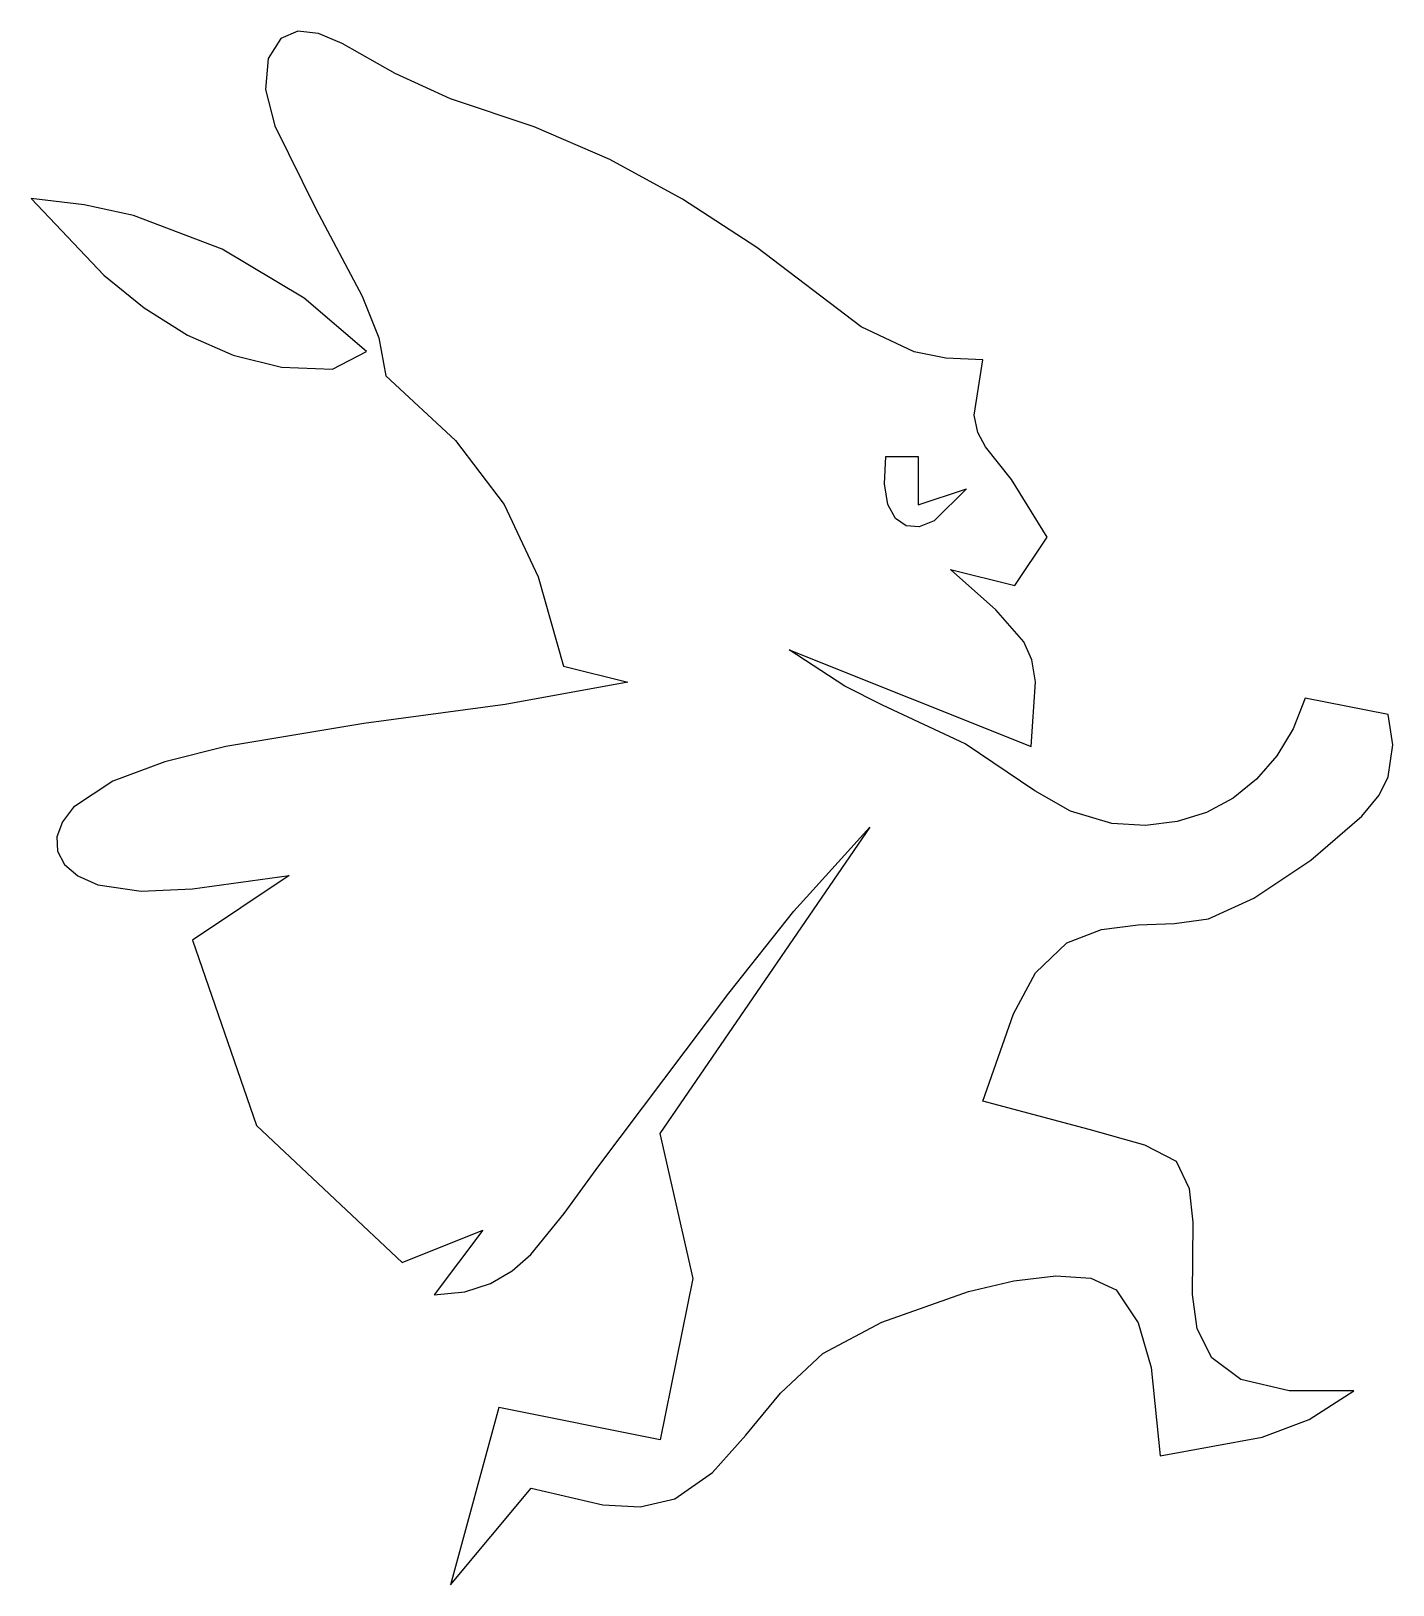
# Model space of a CAD drawing. Extents: x 3.9 to 46.5, y 0.2 to 48.8.
import ezdxf

# ---------------------------------------------------------------- set-up
doc = ezdxf.new("R2010")
doc.units = 0
doc.layers.get('0').update_dxf_attribs({"linetype": 'CONTINUOUS'})

msp = doc.modelspace()

# ---------------------------------------------------------------- linework, layer by layer
at = {"color": 7}
for points in [[(26.587449, 42.045352), (24.260215, 43.55878), (21.985972, 44.799677), (19.61521, 45.826712), (16.998411, 46.698559), (15.270571, 47.498958), (13.611337, 48.438465), (12.869694, 48.74362), (12.219901, 48.823444), (11.686856, 48.591229), (11.295458, 47.960273), (11.208675, 46.995711), (11.502064, 45.859044), (12.781758, 43.255338), (14.239355, 40.521042), (14.755122, 39.22114), (14.979667, 38.028049), (17.154391, 36.00891), (18.682802, 34.002547), (19.747532, 31.737846), (20.531215, 28.943699), (22.549959, 28.439013), (18.71048, 27.744833), (14.291401, 27.147646), (9.971682, 26.422713), (8.061258, 25.942105), (6.430284, 25.345284), (5.207207, 24.5273), (4.855249, 24.067179), (4.685331, 23.600964), (4.704201, 23.149654), (4.918594, 22.734246), (5.335256, 22.375731), (5.960928, 22.095106), (7.323502, 21.898752), (8.924067, 21.970197), (11.951553, 22.38278), (8.923436, 20.364036), (10.932087, 14.555104), (15.484356, 10.270322), (18.007788, 11.27969), (16.493729, 9.260954), (17.450198, 9.357418), (18.249169, 9.613591), (18.924768, 10.007912), (19.511121, 10.518875), (20.552588, 11.804567), (21.646574, 13.298425), (25.705513, 18.703616), (27.740186, 21.268528), (30.120256, 23.896838), (23.549241, 14.307793), (24.583848, 9.765624), (23.559335, 4.718785), (18.512474, 5.728153), (16.998415, 0.176588), (19.521846, 3.204719), (21.770222, 2.684245), (22.932735, 2.626305), (24.018599, 2.871612), (25.203114, 3.691412), (26.242372, 4.865146), (27.328001, 6.17889), (28.651616, 7.418833), (30.496246, 8.406047), (33.207674, 9.366308), (34.622885, 9.696564), (35.936136, 9.852436), (37.0412, 9.778014), (37.831862, 9.41739), (38.520445, 8.384372), (38.923246, 6.97851), (39.204611, 4.214087), (42.399276, 4.799529), (43.867438, 5.355309), (45.260846, 6.247978), (43.242102, 6.247978), (41.733003, 6.604594), (40.824332, 7.282097), (40.368461, 8.197372), (40.217763, 9.267248), (40.241413, 11.538177), (40.120526, 12.572917), (39.714332, 13.429659), (38.724675, 13.942456), (36.986502, 14.439647), (33.653051, 15.317172), (34.612584, 18.056986), (35.30172, 19.334868), (36.287514, 20.278235), (37.371639, 20.695865), (38.518224, 20.837179), (39.657236, 20.885752), (40.718657, 21.025173), (42.134379, 21.673141), (43.921521, 22.86286), (45.512783, 24.246568), (46.057675, 24.902492), (46.340859, 25.476503), (46.488481, 26.477678), (46.340859, 27.429639), (43.746771, 27.934326), (43.3669, 26.977787), (42.855844, 26.130074), (42.225323, 25.403484), (41.487043, 24.810318), (40.652713, 24.362883), (39.734043, 24.073478), (38.742751, 23.954403), (37.690542, 24.017959), (36.395309, 24.401838), (35.285077, 25.037428), (33.102941, 26.51111), (30.516425, 27.718573), (29.340032, 28.310949), (27.596815, 29.448386), (35.167109, 26.420266), (35.307238, 28.45092), (35.189729, 29.140693), (34.944415, 29.701359), (34.062084, 30.699138), (32.643678, 31.971817), (34.662422, 31.46713), (35.671801, 32.981187), (34.558646, 34.78899), (33.742634, 35.804276), (33.496915, 36.254993), (33.386512, 36.795906), (33.653051, 38.532735), (32.499093, 38.578721), (31.510025, 38.781373), (29.851501, 39.567975), (26.587443, 42.045352), (26.587443, 42.045352)], [(3.876571, 43.579597), (6.153651, 41.179974), (7.419823, 40.154336), (8.769504, 39.303645), (10.201512, 38.672018), (11.714663, 38.303577), (13.307775, 38.242445), (14.375838, 38.791519), (12.423668, 40.464659), (9.857734, 41.992992), (7.076991, 43.052911), (5.542045, 43.386961), (3.876571, 43.579597), (3.876571, 43.579597)], [(31.634311, 35.504618), (31.634311, 33.990561), (33.148369, 34.495247), (32.13805, 33.488318), (31.668613, 33.303369), (31.254533, 33.328798), (30.919471, 33.563113), (30.687078, 34.004841), (30.581013, 34.652504), (30.624938, 35.504627), (31.634311, 35.504627), (31.634311, 35.504627)]]:
    msp.add_lwpolyline(points, dxfattribs=at)

doc.saveas('drawing.dxf')
